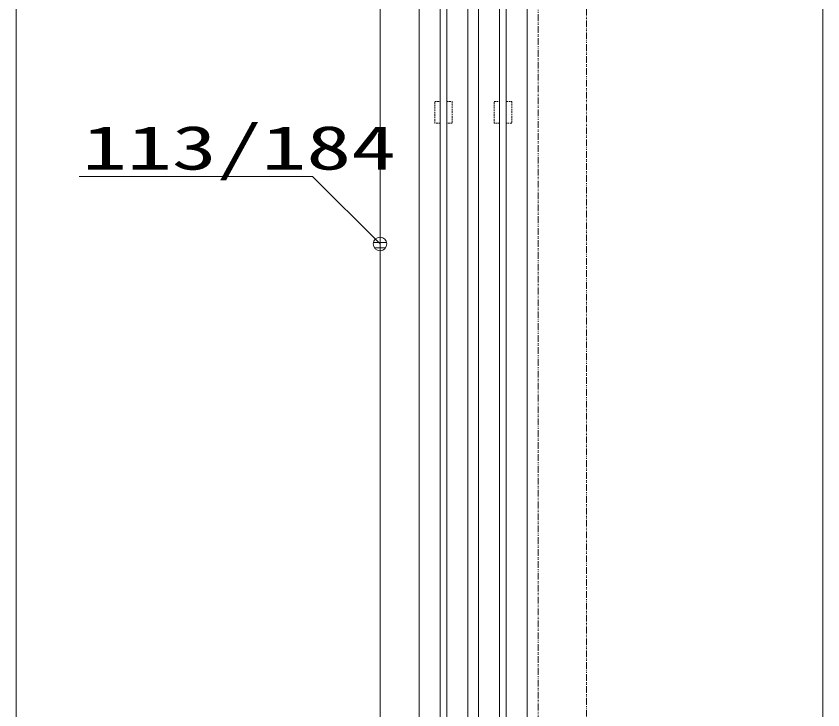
# Model space of a CAD drawing. Units: millimetres, scale not verified. Extents: x -6062 to 6062, y -3045 to 3045.
# Drawn here: x -759 to -161, y -1556 to -1043 of the extents above; entities that cross this region are included whole.
import ezdxf
from ezdxf.enums import TextEntityAlignment as Align

# ---------------------------------------------------------------- set-up
doc = ezdxf.new("R2010")
doc.units = ezdxf.units.MM
doc.header["$LTSCALE"] = 20
doc.linetypes.add('DASHED1', pattern=[1.8, 1.2, -0.6])
doc.linetypes.add('DOUBLE_CHAIN1', pattern=[8.8, 5, -1, 0.6, -0.6, 0.6, -1])
for name, color, linetype, lineweight in [('0-0_2寸法-1', 7, 'Continuous', 9), ('0-2_2寸法-3', 7, 'Continuous', 9), ('0-4_3一般', 7, 'Continuous', 9)]:
    doc.layers.add(name, color=color, linetype=linetype, lineweight=lineweight)
doc.styles.add('ＭＳ ゴシック', font='')
doc.styles.get('ＭＳ ゴシック').set_extended_font_data('MS Gothic')

# ---------------------------------------------------------------- blocks, each defined once
blk = doc.blocks.new('グループ-24')
at = {"layer": '0-4_3一般'}
for p, q in [((27429.3, -37680), (27429.3, 8100)), ((28149.3, 8100), (28149.3, -37680))]:
    blk.add_line(p, q, dxfattribs=at)
blk = doc.blocks.new('グループ-25')
at = {"layer": '0-4_3一般'}
for p, q in [((27739.3, -37220), (27739.3, 7580)), ((27839.3, 7580), (27839.3, -37220))]:
    blk.add_line(p, q, dxfattribs=at)
blk = doc.blocks.new('グループ-30')
at = {"layer": '0-4_3一般'}
blk.add_lwpolyline([(26549.3, 8100), (27269.3, 8100), (27269.3, -37680), (26549.3, -37680)], close=True, dxfattribs=at)
blk = doc.blocks.new('グループ-36')
at = {"layer": '0-4_3一般'}
blk.add_lwpolyline([(26959.3, 7580), (26959.3, -37220), (26859.3, -37220), (26859.3, 7580)], close=True, dxfattribs=at)
blk = doc.blocks.new('グループ-46')
at = {"layer": '0-4_3一般', "linetype": 'DOUBLE_CHAIN1'}
for p, q in [((28309.3, -38000), (28309.3, 9000)), ((29029.3, 9000), (29029.3, -38000))]:
    blk.add_line(p, q, dxfattribs=at)
at = {"layer": '0-4_3一般', "linetype": 'DASHED1'}
for points in [[(26779.3, -22120), (26859.3, -22120), (26859.3, -22440), (26779.3, -22440)], [(26959.3, -22120), (27039.3, -22120), (27039.3, -22440), (26959.3, -22440)], [(27659.3, -22120), (27739.3, -22120), (27739.3, -22440), (27659.3, -22440)], [(27839.3, -22120), (27919.3, -22120), (27919.3, -22440), (27839.3, -22440)]]:
    blk.add_lwpolyline(points, close=True, dxfattribs=at)
at = {"layer": '0-4_3一般'}
for name in ['グループ-30', 'グループ-24', 'グループ-36', 'グループ-25']:
    blk.add_blockref(name, (0, 0), dxfattribs=at)
blk = doc.blocks.new('グループ-47')
at = {"layer": '0-4_3一般'}
blk.add_blockref('グループ-46', (0, 0), dxfattribs=at)

msp = doc.modelspace()

# ---------------------------------------------------------------- linework, layer by layer
at = {"layer": '0-0_2寸法-1'}
for p, q in [((-161.09, -1887.29), (-161.09, 437.29)), ((-758.54, 392.29), (-758.54, -1874.29))]:
    msp.add_line(p, q, dxfattribs=at)
at = {"layer": '0-2_2寸法-3'}
for p, q in [((-488.85, -1206.45), (-489.23, -1206.45)), ((-488.85, -1206.45), (-489.23, -1206.45)), ((-484.14, -1210.45), (-493.93, -1210.45)), ((-485.04, -1214.45), (-493.03, -1214.45))]:
    msp.add_line(p, q, dxfattribs=at)
msp.add_lwpolyline([(-489.04, -1211.45), (-539.04, -1161.45), (-711.9, -1161.45)], dxfattribs=at)
msp.add_circle((-489.04, -1211.45), 5.01, dxfattribs=at)
msp.add_circle((-489.04, -1211.45), 5.01, dxfattribs=at)
at = {"layer": '0-4_3一般'}
msp.add_line((-489.04, 450), (-489.04, -1900), dxfattribs=at)

# ---------------------------------------------------------------- block references
at = {"layer": '0-4_3一般', "xscale": 0.05, "yscale": 0.05}
msp.add_blockref('グループ-47', (-1787.5, 0), dxfattribs=at)

# ---------------------------------------------------------------- texts
at = {"layer": '0-2_2寸法-3', "style": 'ＭＳ ゴシック', "width": 1.5}
msp.add_text('113/184', height=32.55, dxfattribs=at).set_placement((-709.66, -1166.18), align=Align.BOTTOM_LEFT)

doc.saveas('drawing.dxf')
